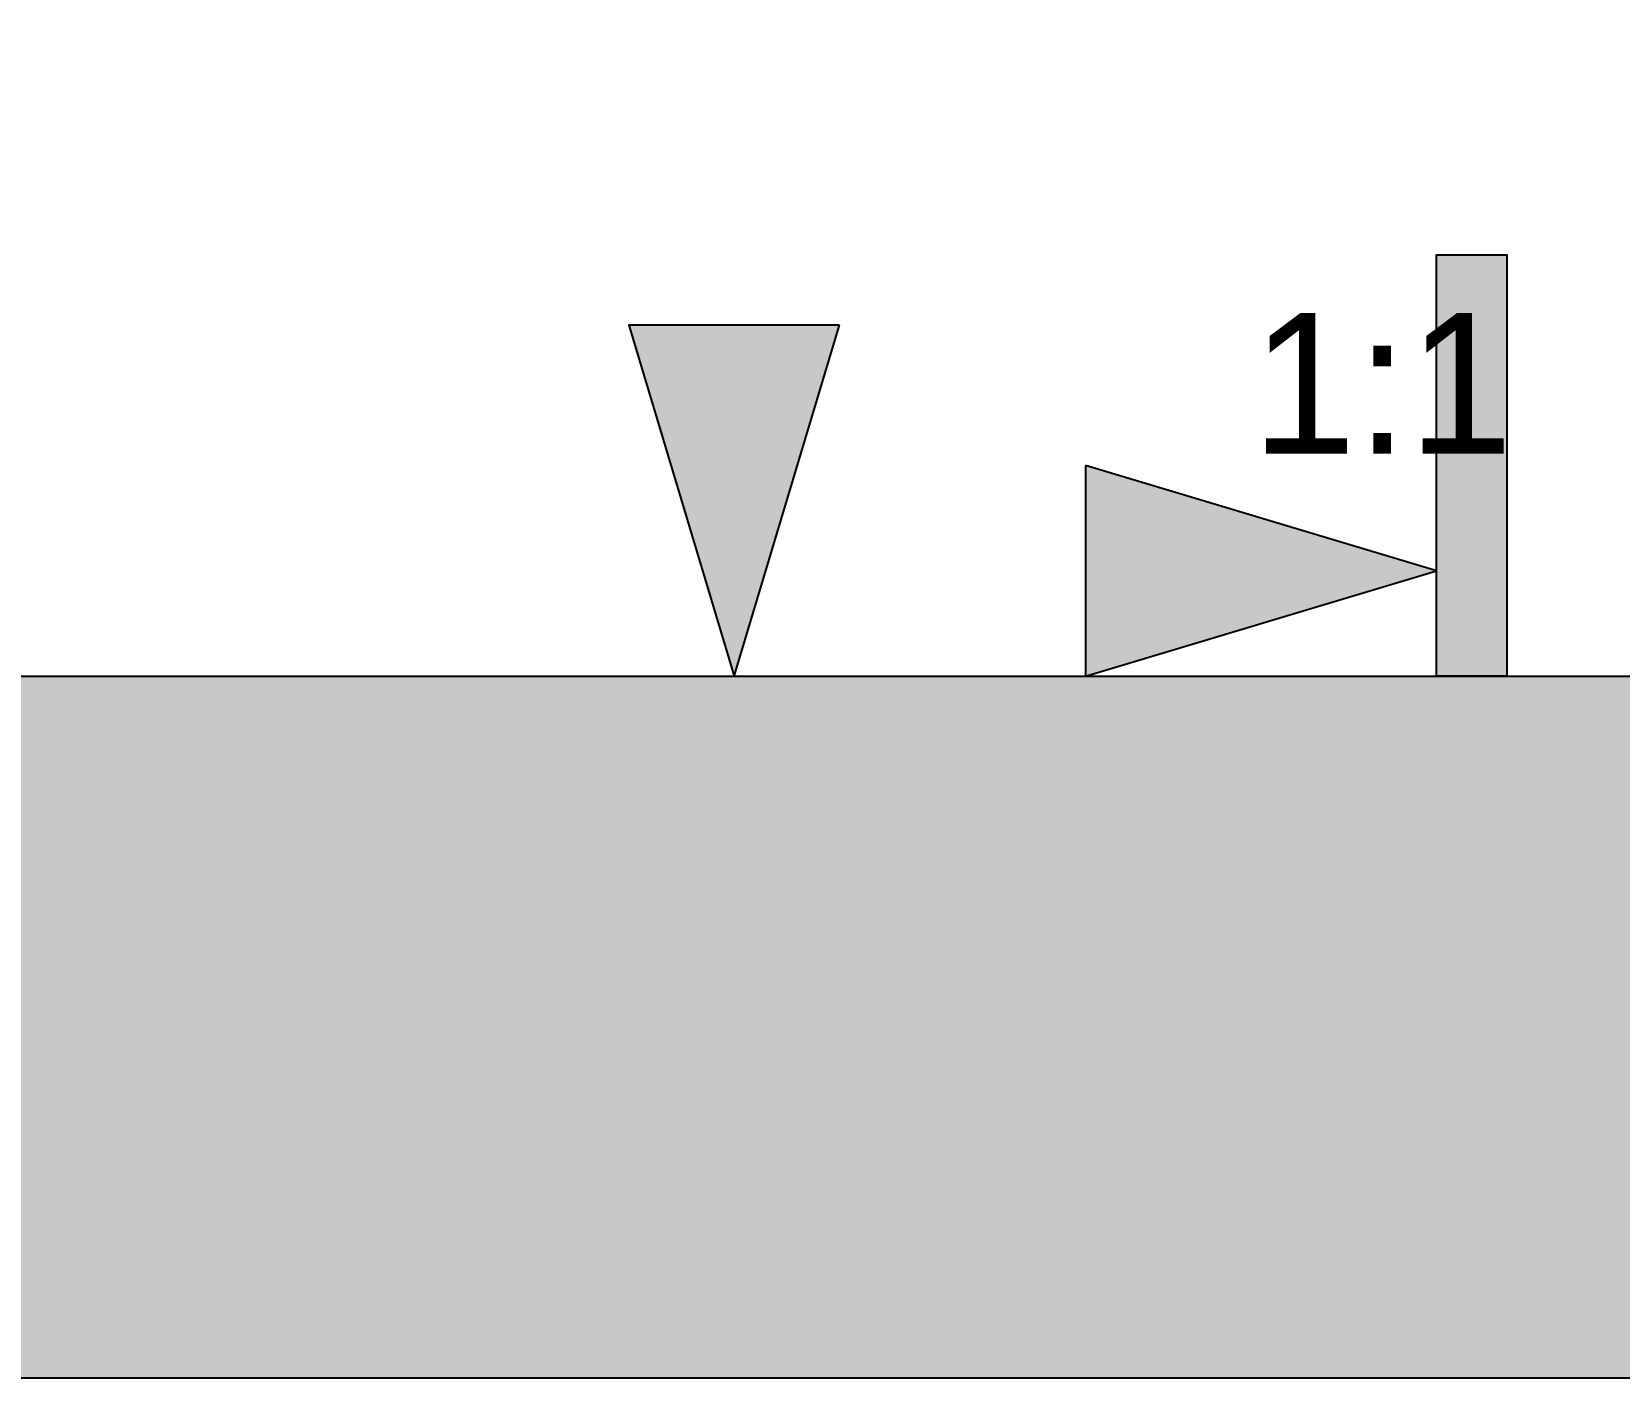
# Model space of a CAD drawing. Header units: millimetres. Extents: x 0 to 420, y 0 to 297.
# Drawn here: x 249.5 to 305.4, y 0 to 47.5 of the extents above; entities that cross this region are included whole.
import ezdxf

# ---------------------------------------------------------------- set-up
doc = ezdxf.new("R2010")
doc.units = ezdxf.units.MM
for name, color, linetype in [('FRAME', 7, 'Continuous'), ('GLUE', 1, 'Continuous'), ('LABELS', 7, 'Continuous')]:
    doc.layers.add(name, color=color, linetype=linetype)

msp = doc.modelspace()

# ---------------------------------------------------------------- hatches: boundary and pattern name
at = {"layer": 'FRAME', "true_color": 0x000000}
h = msp.add_hatch(color=7, dxfattribs=at)
h.dxf.hatch_style = 1
h.paths.add_polyline_path([(301.472, 24.75), (298.997, 24.75), (298.997, 39.6), (301.472, 39.6), (301.472, 24.75)])
h = msp.add_hatch(color=7, dxfattribs=at)
h.dxf.hatch_style = 1
h.paths.add_polyline_path([(277.959, 37.125), (270.534, 37.125), (274.247, 24.75), (277.959, 37.125)])
h = msp.add_hatch(color=7, dxfattribs=at)
h.dxf.hatch_style = 1
h.paths.add_polyline_path([(286.622, 32.175), (286.622, 24.75), (298.997, 28.462), (286.622, 32.175)])
h = msp.add_hatch(color=7, dxfattribs=at)
h.dxf.hatch_style = 1
h.paths.add_polyline_path([(169.247, 24.75), (420, 24.75), (420, 0), (169.247, 0), (169.247, 24.75)])

# ---------------------------------------------------------------- linework, layer by layer
at = {"layer": 'FRAME', "color": 250}
for points in [[(301.472, 24.75), (298.997, 24.75), (298.997, 39.6), (301.472, 39.6), (301.472, 24.75)], [(277.959, 37.125), (270.534, 37.125), (274.247, 24.75), (277.959, 37.125)], [(286.622, 32.175), (286.622, 24.75), (298.997, 28.462), (286.622, 32.175)], [(169.247, 24.75), (420, 24.75), (420, 0), (169.247, 0), (169.247, 24.75)]]:
    msp.add_lwpolyline(points, close=True, dxfattribs=at)
at = {"layer": 'FRAME', "color": 250, "true_color": 0x000000}
for points in [[(301.472, 24.75), (301.472, 39.6), (298.997, 39.6)], [(298.997, 39.6), (298.997, 24.75), (301.472, 24.75)], [(277.959, 37.125), (270.534, 37.125), (274.247, 24.75)], [(286.622, 32.175), (286.622, 24.75), (298.997, 28.462)], [(169.247, 24.75), (169.247, 0), (420, 0)], [(420, 0), (420, 24.75), (169.247, 24.75)]]:
    msp.add_solid(points, dxfattribs=at)
at = {"layer": 'GLUE', "color": 1, "lineweight": 18}
msp.add_lwpolyline([(0, 0), (420, 0), (420, 297), (0, 297), (0, 0)], dxfattribs=at)

# ---------------------------------------------------------------- texts
at = {"layer": 'LABELS', "color": 250}
msp.add_text('1:1', height=4.95, dxfattribs=at).set_placement((292.481, 32.6))

doc.saveas('drawing.dxf')
